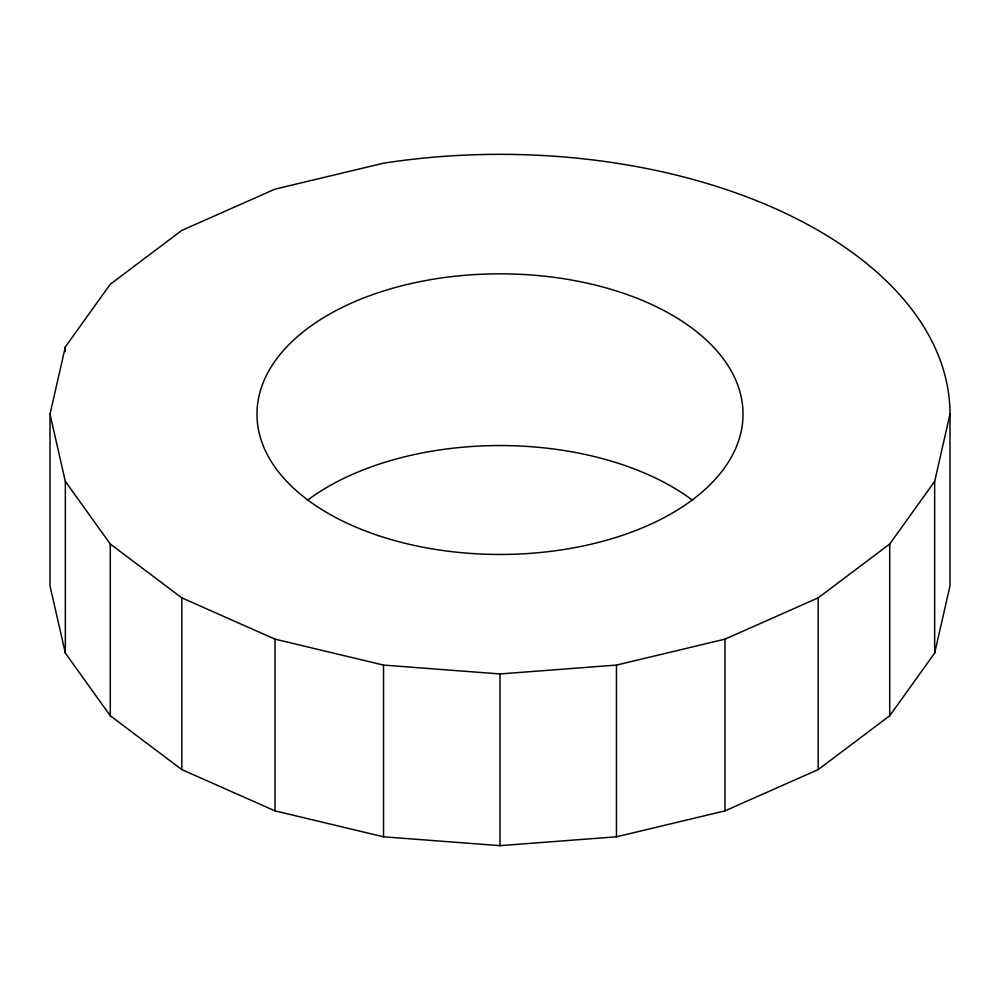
<?xml version="1.0" encoding="UTF-8"?>
<svg xmlns="http://www.w3.org/2000/svg" width="1000" height="1000" viewBox="0 0 1000 1000"><rect width="100%" height="100%" fill="white"/><g stroke="black" fill="none" stroke-linecap="round" stroke-linejoin="round"><path stroke-width="1.5" d="M50 414.137L65.338 346.9L110.288 284.237L181.8 230.425L275 189.137L383.537 163.188A450 259.8 0 0 1 950 414.137L950 585.862L934.663 653.1L889.712 715.763L818.2 769.575L725 810.863L616.462 836.812L500 845.662L383.537 836.812L275 810.863L181.8 769.575L110.288 715.763L65.338 653.1L50 585.862L50 414.137L65.338 481.388L65.338 653.1M934.663 653.1L934.663 481.388L950 414.137M65.338 481.388L110.288 544.038L181.8 597.85L275 639.138L383.537 665.088L500 673.95L616.462 665.088L725 639.138L818.2 597.85L889.712 544.038L934.663 481.388M889.712 544.038L889.712 715.763M818.2 597.85L818.2 769.575M725 639.138L725 810.863M616.462 665.088L616.462 836.812M500 673.95L500 845.662M383.537 665.088L383.537 836.812M275 639.138L275 810.863M181.8 597.85L181.8 769.575M110.288 544.038L110.288 715.763M65.338 346.9L65.338 351.575M307.825 499.975A243.025 140.312 0 0 1 692.175 499.975M378.488 535.65A243.025 140.312 0 0 0 743.025 414.137A243.025 140.312 0 0 0 378.488 292.625A243.025 140.312 0 0 0 378.488 535.65"/></g></svg>
